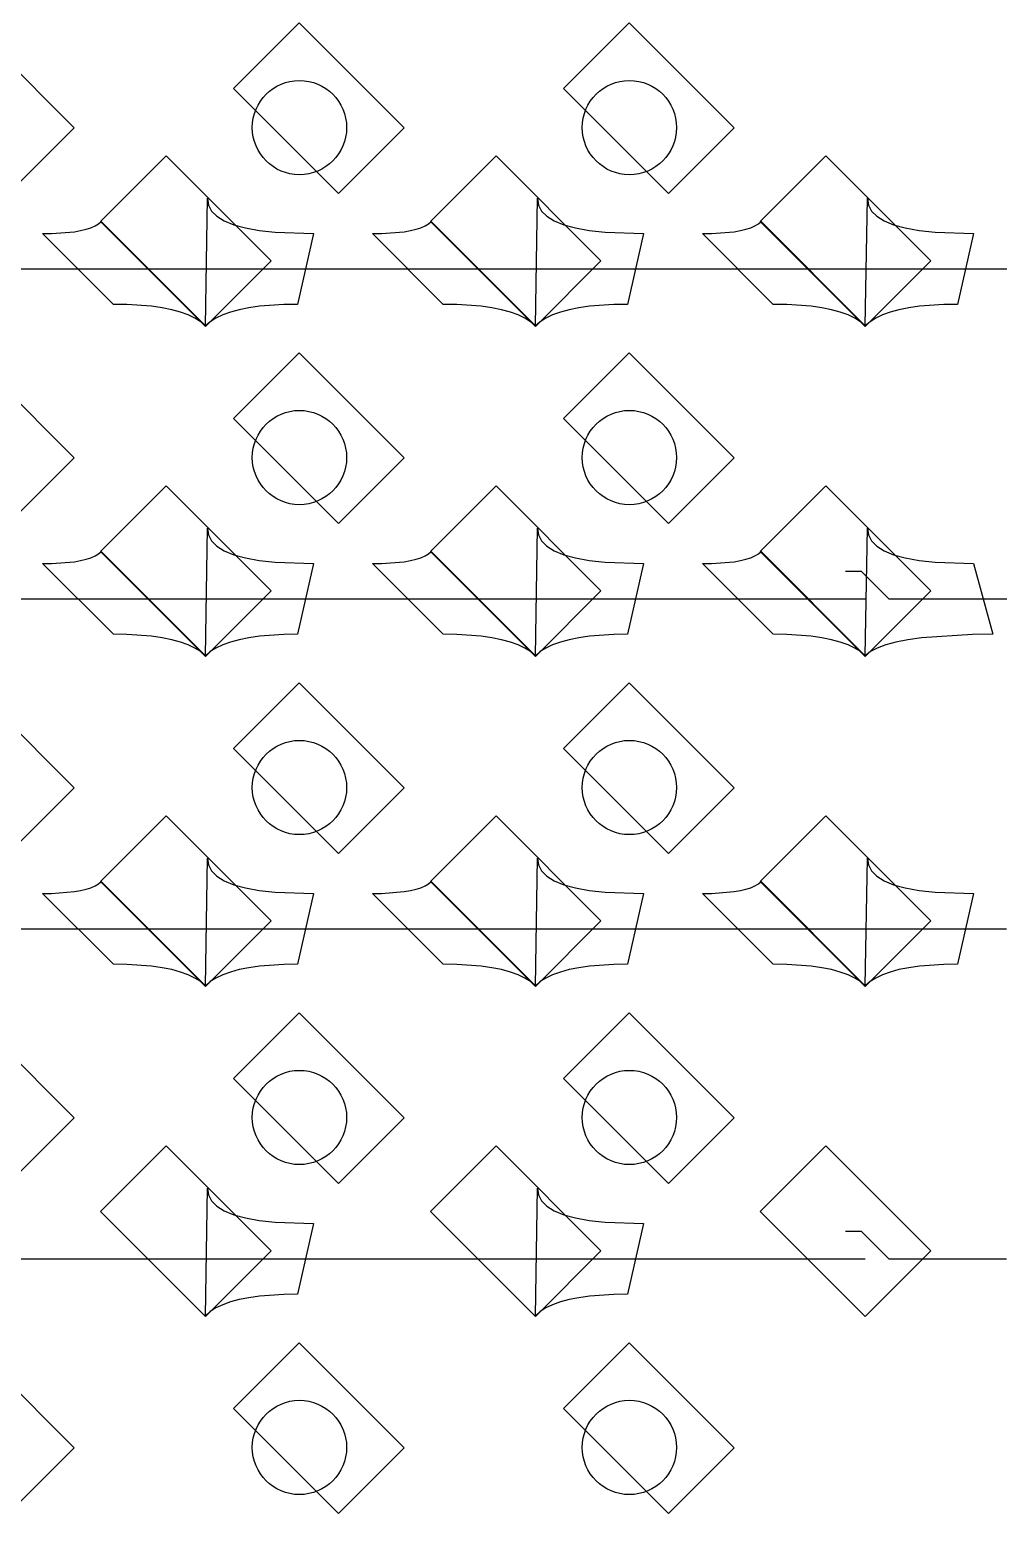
# Model space of a CAD drawing. Header units: inches. Extents: x 0.07 to 4.39, y 0.05 to 2.95.
# Drawn here: x 3.4328 to 3.6383, y 0.446 to 0.7608 of the extents above; entities that cross this region are included whole.
import ezdxf

# ---------------------------------------------------------------- set-up
doc = ezdxf.new("R2010")
doc.units = ezdxf.units.IN
doc.header["$MEASUREMENT"] = 0
doc.layers.add('Top Layer', color=1, linetype='Continuous')

# ---------------------------------------------------------------- blocks, each defined once
blk = doc.blocks.new('0805_P_______________1008')
at = {"layer": 'Top Layer'}
for p, q in [((-0.03937, 0.01575), (-0.01969, 0.01575)), ((-0.03937, -0.01575), (-0.03937, 0.01575)), ((-0.01969, 0.01575), (-0.01969, -0.01575)), ((0.01969, 0.01575), (0.03937, 0.01575)), ((0.01969, -0.01575), (0.01969, 0.01575)), ((0.03937, 0.01575), (0.03937, -0.01575)), ((-0.01969, -0.01575), (-0.03937, -0.01575)), ((0.03937, -0.01575), (0.01969, -0.01575))]:
    blk.add_line(p, q, dxfattribs=at)
blk = doc.blocks.new('0805_P_______________1009')
at = {"layer": 'Top Layer'}
for p, q in [((-0.03937, 0.01575), (-0.01969, 0.01575)), ((-0.03937, -0.01575), (-0.03937, 0.01575)), ((-0.01969, 0.01575), (-0.01969, -0.01575)), ((0.01969, 0.01575), (0.03937, 0.01575)), ((0.01969, -0.01575), (0.01969, 0.01575)), ((0.03937, 0.01575), (0.03937, -0.01575)), ((-0.01969, -0.01575), (-0.03937, -0.01575)), ((0.03937, -0.01575), (0.01969, -0.01575))]:
    blk.add_line(p, q, dxfattribs=at)
blk = doc.blocks.new('0805_P_______________1010')
at = {"layer": 'Top Layer'}
for p, q in [((-0.03937, 0.01575), (-0.01969, 0.01575)), ((-0.03937, -0.01575), (-0.03937, 0.01575)), ((-0.01969, 0.01575), (-0.01969, -0.01575)), ((0.01969, 0.01575), (0.03937, 0.01575)), ((0.01969, -0.01575), (0.01969, 0.01575)), ((0.03937, 0.01575), (0.03937, -0.01575)), ((-0.01969, -0.01575), (-0.03937, -0.01575)), ((0.03937, -0.01575), (0.01969, -0.01575))]:
    blk.add_line(p, q, dxfattribs=at)
blk = doc.blocks.new('0805_P_______________1048')
at = {"layer": 'Top Layer'}
for p, q in [((-0.03937, 0.01575), (-0.01969, 0.01575)), ((-0.03937, -0.01575), (-0.03937, 0.01575)), ((-0.01969, 0.01575), (-0.01969, -0.01575)), ((0.01969, 0.01575), (0.03937, 0.01575)), ((0.01969, -0.01575), (0.01969, 0.01575)), ((0.03937, 0.01575), (0.03937, -0.01575)), ((-0.01969, -0.01575), (-0.03937, -0.01575)), ((0.03937, -0.01575), (0.01969, -0.01575))]:
    blk.add_line(p, q, dxfattribs=at)
blk = doc.blocks.new('0805_P_______________1049')
at = {"layer": 'Top Layer'}
for p, q in [((-0.03937, 0.01575), (-0.01969, 0.01575)), ((-0.03937, -0.01575), (-0.03937, 0.01575)), ((-0.01969, 0.01575), (-0.01969, -0.01575)), ((0.01969, 0.01575), (0.03937, 0.01575)), ((0.01969, -0.01575), (0.01969, 0.01575)), ((0.03937, 0.01575), (0.03937, -0.01575)), ((-0.01969, -0.01575), (-0.03937, -0.01575)), ((0.03937, -0.01575), (0.01969, -0.01575))]:
    blk.add_line(p, q, dxfattribs=at)
blk = doc.blocks.new('0805_P_______________1050')
at = {"layer": 'Top Layer'}
for p, q in [((-0.03937, 0.01575), (-0.01969, 0.01575)), ((-0.03937, -0.01575), (-0.03937, 0.01575)), ((-0.01969, 0.01575), (-0.01969, -0.01575)), ((0.01969, 0.01575), (0.03937, 0.01575)), ((0.01969, -0.01575), (0.01969, 0.01575)), ((0.03937, 0.01575), (0.03937, -0.01575)), ((-0.01969, -0.01575), (-0.03937, -0.01575)), ((0.03937, -0.01575), (0.01969, -0.01575))]:
    blk.add_line(p, q, dxfattribs=at)
blk = doc.blocks.new('0805_P_______________1088')
at = {"layer": 'Top Layer'}
for p, q in [((-0.03937, 0.01575), (-0.01969, 0.01575)), ((-0.03937, -0.01575), (-0.03937, 0.01575)), ((-0.01969, 0.01575), (-0.01969, -0.01575)), ((0.01969, 0.01575), (0.03937, 0.01575)), ((0.01969, -0.01575), (0.01969, 0.01575)), ((0.03937, 0.01575), (0.03937, -0.01575)), ((-0.01969, -0.01575), (-0.03937, -0.01575)), ((0.03937, -0.01575), (0.01969, -0.01575))]:
    blk.add_line(p, q, dxfattribs=at)
blk = doc.blocks.new('0805_P_______________1089')
at = {"layer": 'Top Layer'}
for p, q in [((-0.03937, 0.01575), (-0.01969, 0.01575)), ((-0.03937, -0.01575), (-0.03937, 0.01575)), ((-0.01969, 0.01575), (-0.01969, -0.01575)), ((0.01969, 0.01575), (0.03937, 0.01575)), ((0.01969, -0.01575), (0.01969, 0.01575)), ((0.03937, 0.01575), (0.03937, -0.01575)), ((-0.01969, -0.01575), (-0.03937, -0.01575)), ((0.03937, -0.01575), (0.01969, -0.01575))]:
    blk.add_line(p, q, dxfattribs=at)
blk = doc.blocks.new('0805_P_______________1090')
at = {"layer": 'Top Layer'}
for p, q in [((-0.03937, 0.01575), (-0.01969, 0.01575)), ((-0.03937, -0.01575), (-0.03937, 0.01575)), ((-0.01969, 0.01575), (-0.01969, -0.01575)), ((0.01969, 0.01575), (0.03937, 0.01575)), ((0.01969, -0.01575), (0.01969, 0.01575)), ((0.03937, 0.01575), (0.03937, -0.01575)), ((-0.01969, -0.01575), (-0.03937, -0.01575)), ((0.03937, -0.01575), (0.01969, -0.01575))]:
    blk.add_line(p, q, dxfattribs=at)
blk = doc.blocks.new('0805_P_______________1128')
at = {"layer": 'Top Layer'}
for p, q in [((-0.03937, 0.01575), (-0.01969, 0.01575)), ((-0.03937, -0.01575), (-0.03937, 0.01575)), ((-0.01969, 0.01575), (-0.01969, -0.01575)), ((0.01969, 0.01575), (0.03937, 0.01575)), ((0.01969, -0.01575), (0.01969, 0.01575)), ((0.03937, 0.01575), (0.03937, -0.01575)), ((-0.01969, -0.01575), (-0.03937, -0.01575)), ((0.03937, -0.01575), (0.01969, -0.01575))]:
    blk.add_line(p, q, dxfattribs=at)
blk = doc.blocks.new('0805_P_______________1129')
at = {"layer": 'Top Layer'}
for p, q in [((-0.03937, 0.01575), (-0.01969, 0.01575)), ((-0.03937, -0.01575), (-0.03937, 0.01575)), ((-0.01969, 0.01575), (-0.01969, -0.01575)), ((0.01969, 0.01575), (0.03937, 0.01575)), ((0.01969, -0.01575), (0.01969, 0.01575)), ((0.03937, 0.01575), (0.03937, -0.01575)), ((-0.01969, -0.01575), (-0.03937, -0.01575)), ((0.03937, -0.01575), (0.01969, -0.01575))]:
    blk.add_line(p, q, dxfattribs=at)
blk = doc.blocks.new('0805_P_______________1130')
at = {"layer": 'Top Layer'}
for p, q in [((-0.03937, 0.01575), (-0.01969, 0.01575)), ((-0.03937, -0.01575), (-0.03937, 0.01575)), ((-0.01969, 0.01575), (-0.01969, -0.01575)), ((0.01969, 0.01575), (0.03937, 0.01575)), ((0.01969, -0.01575), (0.01969, 0.01575)), ((0.03937, 0.01575), (0.03937, -0.01575)), ((-0.01969, -0.01575), (-0.03937, -0.01575)), ((0.03937, -0.01575), (0.01969, -0.01575))]:
    blk.add_line(p, q, dxfattribs=at)
blk = doc.blocks.new('0805_P_______________1168')
at = {"layer": 'Top Layer'}
for p, q in [((-0.03937, 0.01575), (-0.01969, 0.01575)), ((-0.03937, -0.01575), (-0.03937, 0.01575)), ((-0.01969, 0.01575), (-0.01969, -0.01575)), ((0.01969, 0.01575), (0.03937, 0.01575)), ((0.01969, -0.01575), (0.01969, 0.01575)), ((0.03937, 0.01575), (0.03937, -0.01575)), ((-0.01969, -0.01575), (-0.03937, -0.01575)), ((0.03937, -0.01575), (0.01969, -0.01575))]:
    blk.add_line(p, q, dxfattribs=at)
blk = doc.blocks.new('0805_P_______________1169')
at = {"layer": 'Top Layer'}
for p, q in [((-0.03937, 0.01575), (-0.01969, 0.01575)), ((-0.03937, -0.01575), (-0.03937, 0.01575)), ((-0.01969, 0.01575), (-0.01969, -0.01575)), ((0.01969, 0.01575), (0.03937, 0.01575)), ((0.01969, -0.01575), (0.01969, 0.01575)), ((0.03937, 0.01575), (0.03937, -0.01575)), ((-0.01969, -0.01575), (-0.03937, -0.01575)), ((0.03937, -0.01575), (0.01969, -0.01575))]:
    blk.add_line(p, q, dxfattribs=at)
blk = doc.blocks.new('0805_P_______________1170')
at = {"layer": 'Top Layer'}
for p, q in [((-0.03937, 0.01575), (-0.01969, 0.01575)), ((-0.03937, -0.01575), (-0.03937, 0.01575)), ((-0.01969, 0.01575), (-0.01969, -0.01575)), ((0.01969, 0.01575), (0.03937, 0.01575)), ((0.01969, -0.01575), (0.01969, 0.01575)), ((0.03937, 0.01575), (0.03937, -0.01575)), ((-0.01969, -0.01575), (-0.03937, -0.01575)), ((0.03937, -0.01575), (0.01969, -0.01575))]:
    blk.add_line(p, q, dxfattribs=at)

msp = doc.modelspace()

# ---------------------------------------------------------------- linework, layer by layer
at = {"layer": 'Top Layer'}
for p, q in [((3.47005, 0.69795), (3.47051, 0.725)), ((3.47051, 0.725), (3.47071, 0.72357)), ((3.54005, 0.69795), (3.54051, 0.725)), ((3.54051, 0.725), (3.54071, 0.72357)), ((3.61005, 0.69795), (3.61051, 0.725)), ((3.61051, 0.725), (3.61071, 0.72357)), ((3.47071, 0.72357), (3.47137, 0.7223)), ((3.47137, 0.7223), (3.47248, 0.72118)), ((3.47248, 0.72118), (3.47405, 0.7202)), ((3.54071, 0.72357), (3.54137, 0.7223)), ((3.54137, 0.7223), (3.54248, 0.72118)), ((3.54248, 0.72118), (3.54405, 0.7202)), ((3.61071, 0.72357), (3.61137, 0.7223)), ((3.61137, 0.7223), (3.61248, 0.72118)), ((3.61248, 0.72118), (3.61405, 0.7202)), ((3.43741, 0.71753), (3.44225, 0.71791)), ((3.44225, 0.71791), (3.44356, 0.71814)), ((3.44356, 0.71814), (3.44474, 0.71842)), ((3.44474, 0.71842), (3.44576, 0.71875)), ((3.44576, 0.71875), (3.44664, 0.71914)), ((3.44664, 0.71914), (3.44737, 0.71957)), ((3.44737, 0.71957), (3.44795, 0.72006)), ((3.44795, 0.72006), (3.47005, 0.69795)), ((3.47405, 0.7202), (3.47607, 0.71937)), ((3.47607, 0.71937), (3.47855, 0.7187)), ((3.47855, 0.7187), (3.48148, 0.71818)), ((3.48148, 0.71818), (3.48487, 0.7178)), ((3.48487, 0.7178), (3.49301, 0.7175)), ((3.50741, 0.71753), (3.51225, 0.71791)), ((3.51225, 0.71791), (3.51356, 0.71814)), ((3.51356, 0.71814), (3.51474, 0.71842)), ((3.51474, 0.71842), (3.51576, 0.71875)), ((3.51576, 0.71875), (3.51664, 0.71914)), ((3.51664, 0.71914), (3.51737, 0.71957)), ((3.51737, 0.71957), (3.51795, 0.72006)), ((3.51795, 0.72006), (3.54005, 0.69795)), ((3.54405, 0.7202), (3.54607, 0.71937)), ((3.54607, 0.71937), (3.54855, 0.7187)), ((3.54855, 0.7187), (3.55148, 0.71818)), ((3.55148, 0.71818), (3.55487, 0.7178)), ((3.55487, 0.7178), (3.56301, 0.7175)), ((3.57741, 0.71753), (3.58225, 0.71791)), ((3.58225, 0.71791), (3.58356, 0.71814)), ((3.58356, 0.71814), (3.58474, 0.71842)), ((3.58474, 0.71842), (3.58576, 0.71875)), ((3.58576, 0.71875), (3.58664, 0.71914)), ((3.58664, 0.71914), (3.58737, 0.71957)), ((3.58737, 0.71957), (3.58795, 0.72006)), ((3.58795, 0.72006), (3.61005, 0.69795)), ((3.61405, 0.7202), (3.61607, 0.71937)), ((3.61607, 0.71937), (3.61855, 0.7187)), ((3.61855, 0.7187), (3.62148, 0.71818)), ((3.62148, 0.71818), (3.62487, 0.7178)), ((3.62487, 0.7178), (3.63301, 0.7175)), ((3.43551, 0.7175), (3.43741, 0.71753)), ((3.45051, 0.7025), (3.43551, 0.7175)), ((3.49301, 0.7175), (3.4896, 0.7025)), ((3.50551, 0.7175), (3.50741, 0.71753)), ((3.52051, 0.7025), (3.50551, 0.7175)), ((3.56301, 0.7175), (3.5596, 0.7025)), ((3.57551, 0.7175), (3.57741, 0.71753)), ((3.59051, 0.7025), (3.57551, 0.7175)), ((3.63301, 0.7175), (3.6296, 0.7025)), ((3.39588, 0.71), (3.47005, 0.71)), ((3.47005, 0.71), (3.60588, 0.71)), ((3.60588, 0.71), (3.65, 0.71)), ((3.4534, 0.70245), (3.45051, 0.7025)), ((3.45857, 0.70209), (3.4534, 0.70245)), ((3.46084, 0.70177), (3.45857, 0.70209)), ((3.48154, 0.70209), (3.47927, 0.70177)), ((3.48671, 0.70245), (3.48154, 0.70209)), ((3.4896, 0.7025), (3.48671, 0.70245)), ((3.5234, 0.70245), (3.52051, 0.7025)), ((3.52857, 0.70209), (3.5234, 0.70245)), ((3.53084, 0.70177), (3.52857, 0.70209)), ((3.55154, 0.70209), (3.54927, 0.70177)), ((3.55671, 0.70245), (3.55154, 0.70209)), ((3.5596, 0.7025), (3.55671, 0.70245)), ((3.5934, 0.70245), (3.59051, 0.7025)), ((3.59857, 0.70209), (3.5934, 0.70245)), ((3.60084, 0.70177), (3.59857, 0.70209)), ((3.62154, 0.70209), (3.61927, 0.70177)), ((3.62671, 0.70245), (3.62154, 0.70209)), ((3.6296, 0.7025), (3.62671, 0.70245)), ((3.4629, 0.70136), (3.46084, 0.70177)), ((3.46475, 0.70086), (3.4629, 0.70136)), ((3.46639, 0.70027), (3.46475, 0.70086)), ((3.46782, 0.69959), (3.46639, 0.70027)), ((3.46904, 0.69882), (3.46782, 0.69959)), ((3.47005, 0.69795), (3.46904, 0.69882)), ((3.47107, 0.69882), (3.47005, 0.69795)), ((3.47229, 0.69959), (3.47107, 0.69882)), ((3.47372, 0.70027), (3.47229, 0.69959)), ((3.47536, 0.70086), (3.47372, 0.70027)), ((3.47721, 0.70136), (3.47536, 0.70086)), ((3.47927, 0.70177), (3.47721, 0.70136)), ((3.5329, 0.70136), (3.53084, 0.70177)), ((3.53475, 0.70086), (3.5329, 0.70136)), ((3.53639, 0.70027), (3.53475, 0.70086)), ((3.53782, 0.69959), (3.53639, 0.70027)), ((3.53904, 0.69882), (3.53782, 0.69959)), ((3.54005, 0.69795), (3.53904, 0.69882)), ((3.54107, 0.69882), (3.54005, 0.69795)), ((3.54229, 0.69959), (3.54107, 0.69882)), ((3.54372, 0.70027), (3.54229, 0.69959)), ((3.54536, 0.70086), (3.54372, 0.70027)), ((3.54721, 0.70136), (3.54536, 0.70086)), ((3.54927, 0.70177), (3.54721, 0.70136)), ((3.6029, 0.70136), (3.60084, 0.70177)), ((3.60475, 0.70086), (3.6029, 0.70136)), ((3.60639, 0.70027), (3.60475, 0.70086)), ((3.60782, 0.69959), (3.60639, 0.70027)), ((3.60904, 0.69882), (3.60782, 0.69959)), ((3.61005, 0.69795), (3.60904, 0.69882)), ((3.61107, 0.69882), (3.61005, 0.69795)), ((3.61229, 0.69959), (3.61107, 0.69882)), ((3.61372, 0.70027), (3.61229, 0.69959)), ((3.61536, 0.70086), (3.61372, 0.70027)), ((3.61721, 0.70136), (3.61536, 0.70086)), ((3.61927, 0.70177), (3.61721, 0.70136)), ((3.47005, 0.62795), (3.47051, 0.655)), ((3.47051, 0.655), (3.47071, 0.65358)), ((3.54005, 0.62795), (3.54051, 0.655)), ((3.54051, 0.655), (3.54071, 0.65358)), ((3.61005, 0.62795), (3.61051, 0.655)), ((3.61051, 0.655), (3.61071, 0.65358)), ((3.47071, 0.65358), (3.47137, 0.6523)), ((3.47137, 0.6523), (3.47248, 0.65117)), ((3.54071, 0.65358), (3.54137, 0.6523)), ((3.54137, 0.6523), (3.54248, 0.65117)), ((3.61071, 0.65358), (3.61137, 0.6523)), ((3.61137, 0.6523), (3.61248, 0.65117)), ((3.44356, 0.64814), (3.44474, 0.64842)), ((3.44474, 0.64842), (3.44576, 0.64875)), ((3.44576, 0.64875), (3.44664, 0.64914)), ((3.44664, 0.64914), (3.44737, 0.64957)), ((3.44737, 0.64957), (3.44795, 0.65006)), ((3.44795, 0.65006), (3.47005, 0.62795)), ((3.47248, 0.65117), (3.47405, 0.6502)), ((3.47405, 0.6502), (3.47607, 0.64938)), ((3.47607, 0.64938), (3.47855, 0.6487)), ((3.47855, 0.6487), (3.48148, 0.64817)), ((3.51356, 0.64814), (3.51474, 0.64842)), ((3.51474, 0.64842), (3.51576, 0.64875)), ((3.51576, 0.64875), (3.51664, 0.64914)), ((3.51664, 0.64914), (3.51737, 0.64957)), ((3.51737, 0.64957), (3.51795, 0.65006)), ((3.51795, 0.65006), (3.54005, 0.62795)), ((3.54248, 0.65117), (3.54405, 0.6502)), ((3.54405, 0.6502), (3.54607, 0.64938)), ((3.54607, 0.64938), (3.54855, 0.6487)), ((3.54855, 0.6487), (3.55148, 0.64817)), ((3.58356, 0.64814), (3.58474, 0.64842)), ((3.58474, 0.64842), (3.58576, 0.64875)), ((3.58576, 0.64875), (3.58664, 0.64914)), ((3.58664, 0.64914), (3.58737, 0.64957)), ((3.58737, 0.64957), (3.58795, 0.65006)), ((3.58795, 0.65006), (3.61005, 0.62795)), ((3.61248, 0.65117), (3.61405, 0.6502)), ((3.61405, 0.6502), (3.61607, 0.64938)), ((3.61607, 0.64938), (3.61855, 0.6487)), ((3.61855, 0.6487), (3.62148, 0.64817)), ((3.43551, 0.6475), (3.43741, 0.64753)), ((3.45051, 0.6325), (3.43551, 0.6475)), ((3.43741, 0.64753), (3.44225, 0.64791)), ((3.44225, 0.64791), (3.44356, 0.64814)), ((3.48148, 0.64817), (3.48487, 0.6478)), ((3.48487, 0.6478), (3.49301, 0.6475)), ((3.49301, 0.6475), (3.4896, 0.6325)), ((3.50551, 0.6475), (3.50741, 0.64753)), ((3.52051, 0.6325), (3.50551, 0.6475)), ((3.50741, 0.64753), (3.51225, 0.64791)), ((3.51225, 0.64791), (3.51356, 0.64814)), ((3.55148, 0.64817), (3.55487, 0.6478)), ((3.55487, 0.6478), (3.56301, 0.6475)), ((3.56301, 0.6475), (3.5596, 0.6325)), ((3.57551, 0.6475), (3.57741, 0.64753)), ((3.59051, 0.6325), (3.57551, 0.6475)), ((3.57741, 0.64753), (3.58225, 0.64791)), ((3.58225, 0.64791), (3.58356, 0.64814)), ((3.60588, 0.64588), (3.60919, 0.64588)), ((3.60919, 0.64588), (3.61507, 0.64)), ((3.62148, 0.64817), (3.62487, 0.6478)), ((3.62487, 0.6478), (3.63301, 0.6475)), ((3.63301, 0.6475), (3.6371, 0.6325)), ((3.25588, 0.64), (3.46588, 0.64)), ((3.46588, 0.64), (3.60588, 0.64)), ((3.60588, 0.64), (3.61005, 0.64)), ((3.61507, 0.64), (3.65, 0.64)), ((3.4534, 0.63245), (3.45051, 0.6325)), ((3.45857, 0.63209), (3.4534, 0.63245)), ((3.46084, 0.63177), (3.45857, 0.63209)), ((3.4629, 0.63136), (3.46084, 0.63177)), ((3.46475, 0.63086), (3.4629, 0.63136)), ((3.46639, 0.63027), (3.46475, 0.63086)), ((3.46782, 0.62959), (3.46639, 0.63027)), ((3.46904, 0.62882), (3.46782, 0.62959)), ((3.47229, 0.62959), (3.47107, 0.62882)), ((3.47372, 0.63027), (3.47229, 0.62959)), ((3.47536, 0.63086), (3.47372, 0.63027)), ((3.47721, 0.63136), (3.47536, 0.63086)), ((3.47927, 0.63177), (3.47721, 0.63136)), ((3.48154, 0.63209), (3.47927, 0.63177)), ((3.48671, 0.63245), (3.48154, 0.63209)), ((3.4896, 0.6325), (3.48671, 0.63245)), ((3.5234, 0.63245), (3.52051, 0.6325)), ((3.52857, 0.63209), (3.5234, 0.63245)), ((3.53084, 0.63177), (3.52857, 0.63209)), ((3.5329, 0.63136), (3.53084, 0.63177)), ((3.53475, 0.63086), (3.5329, 0.63136)), ((3.53639, 0.63027), (3.53475, 0.63086)), ((3.53782, 0.62959), (3.53639, 0.63027)), ((3.53904, 0.62882), (3.53782, 0.62959)), ((3.54229, 0.62959), (3.54107, 0.62882)), ((3.54372, 0.63027), (3.54229, 0.62959)), ((3.54536, 0.63086), (3.54372, 0.63027)), ((3.54721, 0.63136), (3.54536, 0.63086)), ((3.54927, 0.63177), (3.54721, 0.63136)), ((3.55154, 0.63209), (3.54927, 0.63177)), ((3.55671, 0.63245), (3.55154, 0.63209)), ((3.5596, 0.6325), (3.55671, 0.63245)), ((3.5934, 0.63245), (3.59051, 0.6325)), ((3.59857, 0.63209), (3.5934, 0.63245)), ((3.60084, 0.63177), (3.59857, 0.63209)), ((3.6029, 0.63136), (3.60084, 0.63177)), ((3.60475, 0.63086), (3.6029, 0.63136)), ((3.60639, 0.63027), (3.60475, 0.63086)), ((3.60782, 0.62959), (3.60639, 0.63027)), ((3.60904, 0.62882), (3.60782, 0.62959)), ((3.61259, 0.62959), (3.61114, 0.62882)), ((3.6144, 0.63027), (3.61259, 0.62959)), ((3.61656, 0.63086), (3.6144, 0.63027)), ((3.61909, 0.63136), (3.61656, 0.63086)), ((3.62197, 0.63177), (3.61909, 0.63136)), ((3.63278, 0.63245), (3.62197, 0.63177)), ((3.6371, 0.6325), (3.63278, 0.63245)), ((3.47005, 0.62795), (3.46904, 0.62882)), ((3.47107, 0.62882), (3.47005, 0.62795)), ((3.54005, 0.62795), (3.53904, 0.62882)), ((3.54107, 0.62882), (3.54005, 0.62795)), ((3.61005, 0.62795), (3.60904, 0.62882)), ((3.61114, 0.62882), (3.61005, 0.62795)), ((3.47005, 0.55795), (3.47051, 0.585)), ((3.47051, 0.585), (3.47071, 0.58357)), ((3.47071, 0.58357), (3.47137, 0.5823)), ((3.47137, 0.5823), (3.47248, 0.58117)), ((3.54005, 0.55795), (3.54051, 0.585)), ((3.54051, 0.585), (3.54071, 0.58357)), ((3.54071, 0.58357), (3.54137, 0.5823)), ((3.54137, 0.5823), (3.54248, 0.58117)), ((3.61005, 0.55795), (3.61051, 0.585)), ((3.61051, 0.585), (3.61071, 0.58357)), ((3.61071, 0.58357), (3.61137, 0.5823)), ((3.61137, 0.5823), (3.61248, 0.58117)), ((3.44576, 0.57875), (3.44664, 0.57914)), ((3.44664, 0.57914), (3.44737, 0.57957)), ((3.44737, 0.57957), (3.44795, 0.58005)), ((3.44795, 0.58005), (3.47005, 0.55795)), ((3.47248, 0.58117), (3.47405, 0.5802)), ((3.47405, 0.5802), (3.47607, 0.57937)), ((3.47607, 0.57937), (3.47855, 0.5787)), ((3.51576, 0.57875), (3.51664, 0.57914)), ((3.51664, 0.57914), (3.51737, 0.57957)), ((3.51737, 0.57957), (3.51795, 0.58005)), ((3.51795, 0.58005), (3.54005, 0.55795)), ((3.54248, 0.58117), (3.54405, 0.5802)), ((3.54405, 0.5802), (3.54607, 0.57937)), ((3.54607, 0.57937), (3.54855, 0.5787)), ((3.58576, 0.57875), (3.58664, 0.57914)), ((3.58664, 0.57914), (3.58737, 0.57957)), ((3.58737, 0.57957), (3.58795, 0.58005)), ((3.58795, 0.58005), (3.61005, 0.55795)), ((3.61248, 0.58117), (3.61405, 0.5802)), ((3.61405, 0.5802), (3.61607, 0.57937)), ((3.61607, 0.57937), (3.61855, 0.5787)), ((3.43551, 0.5775), (3.43741, 0.57753)), ((3.45051, 0.5625), (3.43551, 0.5775)), ((3.43741, 0.57753), (3.44225, 0.57791)), ((3.44225, 0.57791), (3.44356, 0.57814)), ((3.44356, 0.57814), (3.44474, 0.57842)), ((3.44474, 0.57842), (3.44576, 0.57875)), ((3.47855, 0.5787), (3.48148, 0.57817)), ((3.48148, 0.57817), (3.48487, 0.5778)), ((3.48487, 0.5778), (3.49301, 0.5775)), ((3.49301, 0.5775), (3.4896, 0.5625)), ((3.50551, 0.5775), (3.50741, 0.57753)), ((3.52051, 0.5625), (3.50551, 0.5775)), ((3.50741, 0.57753), (3.51225, 0.57791)), ((3.51225, 0.57791), (3.51356, 0.57814)), ((3.51356, 0.57814), (3.51474, 0.57842)), ((3.51474, 0.57842), (3.51576, 0.57875)), ((3.54855, 0.5787), (3.55148, 0.57817)), ((3.55148, 0.57817), (3.55487, 0.5778)), ((3.55487, 0.5778), (3.56301, 0.5775)), ((3.56301, 0.5775), (3.5596, 0.5625)), ((3.57551, 0.5775), (3.57741, 0.57753)), ((3.59051, 0.5625), (3.57551, 0.5775)), ((3.57741, 0.57753), (3.58225, 0.57791)), ((3.58225, 0.57791), (3.58356, 0.57814)), ((3.58356, 0.57814), (3.58474, 0.57842)), ((3.58474, 0.57842), (3.58576, 0.57875)), ((3.61855, 0.5787), (3.62148, 0.57817)), ((3.62148, 0.57817), (3.62487, 0.5778)), ((3.62487, 0.5778), (3.63301, 0.5775)), ((3.63301, 0.5775), (3.6296, 0.5625)), ((3.32588, 0.57), (3.64, 0.57)), ((3.4534, 0.56245), (3.45051, 0.5625)), ((3.45857, 0.56209), (3.4534, 0.56245)), ((3.46084, 0.56177), (3.45857, 0.56209)), ((3.4629, 0.56136), (3.46084, 0.56177)), ((3.46475, 0.56086), (3.4629, 0.56136)), ((3.46639, 0.56027), (3.46475, 0.56086)), ((3.46782, 0.55959), (3.46639, 0.56027)), ((3.47372, 0.56027), (3.47229, 0.55959)), ((3.47536, 0.56086), (3.47372, 0.56027)), ((3.47721, 0.56136), (3.47536, 0.56086)), ((3.47927, 0.56177), (3.47721, 0.56136)), ((3.48154, 0.56209), (3.47927, 0.56177)), ((3.48671, 0.56245), (3.48154, 0.56209)), ((3.4896, 0.5625), (3.48671, 0.56245)), ((3.5234, 0.56245), (3.52051, 0.5625)), ((3.52857, 0.56209), (3.5234, 0.56245)), ((3.53084, 0.56177), (3.52857, 0.56209)), ((3.5329, 0.56136), (3.53084, 0.56177)), ((3.53475, 0.56086), (3.5329, 0.56136)), ((3.53639, 0.56027), (3.53475, 0.56086)), ((3.53782, 0.55959), (3.53639, 0.56027)), ((3.54372, 0.56027), (3.54229, 0.55959)), ((3.54536, 0.56086), (3.54372, 0.56027)), ((3.54721, 0.56136), (3.54536, 0.56086)), ((3.54927, 0.56177), (3.54721, 0.56136)), ((3.55154, 0.56209), (3.54927, 0.56177)), ((3.55671, 0.56245), (3.55154, 0.56209)), ((3.5596, 0.5625), (3.55671, 0.56245)), ((3.5934, 0.56245), (3.59051, 0.5625)), ((3.59857, 0.56209), (3.5934, 0.56245)), ((3.60084, 0.56177), (3.59857, 0.56209)), ((3.6029, 0.56136), (3.60084, 0.56177)), ((3.60475, 0.56086), (3.6029, 0.56136)), ((3.60639, 0.56027), (3.60475, 0.56086)), ((3.60782, 0.55959), (3.60639, 0.56027)), ((3.61372, 0.56027), (3.61229, 0.55959)), ((3.61536, 0.56086), (3.61372, 0.56027)), ((3.61721, 0.56136), (3.61536, 0.56086)), ((3.61927, 0.56177), (3.61721, 0.56136)), ((3.62154, 0.56209), (3.61927, 0.56177)), ((3.62671, 0.56245), (3.62154, 0.56209)), ((3.6296, 0.5625), (3.62671, 0.56245)), ((3.46904, 0.55882), (3.46782, 0.55959)), ((3.47005, 0.55795), (3.46904, 0.55882)), ((3.47107, 0.55882), (3.47005, 0.55795)), ((3.47229, 0.55959), (3.47107, 0.55882)), ((3.53904, 0.55882), (3.53782, 0.55959)), ((3.54005, 0.55795), (3.53904, 0.55882)), ((3.54107, 0.55882), (3.54005, 0.55795)), ((3.54229, 0.55959), (3.54107, 0.55882)), ((3.60904, 0.55882), (3.60782, 0.55959)), ((3.61005, 0.55795), (3.60904, 0.55882)), ((3.61107, 0.55882), (3.61005, 0.55795)), ((3.61229, 0.55959), (3.61107, 0.55882)), ((3.47005, 0.48795), (3.47051, 0.515)), ((3.47051, 0.515), (3.47071, 0.51358)), ((3.47071, 0.51358), (3.47137, 0.5123)), ((3.54005, 0.48795), (3.54051, 0.515)), ((3.54051, 0.515), (3.54071, 0.51358)), ((3.54071, 0.51358), (3.54137, 0.5123)), ((3.47137, 0.5123), (3.47248, 0.51118)), ((3.47248, 0.51118), (3.47405, 0.5102)), ((3.47405, 0.5102), (3.47607, 0.50938)), ((3.54137, 0.5123), (3.54248, 0.51118)), ((3.54248, 0.51118), (3.54405, 0.5102)), ((3.54405, 0.5102), (3.54607, 0.50938)), ((3.47607, 0.50938), (3.47855, 0.5087)), ((3.47855, 0.5087), (3.48148, 0.50818)), ((3.48148, 0.50818), (3.48487, 0.5078)), ((3.48487, 0.5078), (3.49301, 0.5075)), ((3.49301, 0.5075), (3.4896, 0.4925)), ((3.54607, 0.50938), (3.54855, 0.5087)), ((3.54855, 0.5087), (3.55148, 0.50818)), ((3.55148, 0.50818), (3.55487, 0.5078)), ((3.55487, 0.5078), (3.56301, 0.5075)), ((3.56301, 0.5075), (3.5596, 0.4925)), ((3.60588, 0.50588), (3.60919, 0.50588)), ((3.60919, 0.50588), (3.61507, 0.5)), ((3.39588, 0.5), (3.47005, 0.5)), ((3.47005, 0.5), (3.54006, 0.5)), ((3.54006, 0.5), (3.61005, 0.5)), ((3.61507, 0.5), (3.64, 0.5)), ((3.47721, 0.49136), (3.47536, 0.49086)), ((3.47927, 0.49177), (3.47721, 0.49136)), ((3.48154, 0.49209), (3.47927, 0.49177)), ((3.48671, 0.49245), (3.48154, 0.49209)), ((3.4896, 0.4925), (3.48671, 0.49245)), ((3.54721, 0.49136), (3.54536, 0.49086)), ((3.54927, 0.49177), (3.54721, 0.49136)), ((3.55154, 0.49209), (3.54927, 0.49177)), ((3.55671, 0.49245), (3.55154, 0.49209)), ((3.5596, 0.4925), (3.55671, 0.49245)), ((3.47107, 0.48882), (3.47005, 0.48795)), ((3.47229, 0.48959), (3.47107, 0.48882)), ((3.47372, 0.49027), (3.47229, 0.48959)), ((3.47536, 0.49086), (3.47372, 0.49027)), ((3.54107, 0.48882), (3.54005, 0.48795)), ((3.54229, 0.48959), (3.54107, 0.48882)), ((3.54372, 0.49027), (3.54229, 0.48959)), ((3.54536, 0.49086), (3.54372, 0.49027))]:
    msp.add_line(p, q, dxfattribs=at)
for centre in [(3.49, 0.74), (3.56, 0.74), (3.49, 0.67), (3.56, 0.67), (3.49, 0.6), (3.56, 0.6), (3.49, 0.53), (3.56, 0.53), (3.49, 0.46), (3.56, 0.46)]:
    msp.add_circle(centre, 0.01, dxfattribs=at)

# ---------------------------------------------------------------- block references
at = {"rotation": 45}
for name, p in [('0805_P_______________1010', (3.445, 0.765)), ('0805_P_______________1009', (3.515, 0.765)), ('0805_P_______________1008', (3.585, 0.765)), ('0805_P_______________1050', (3.445, 0.695)), ('0805_P_______________1049', (3.515, 0.695)), ('0805_P_______________1048', (3.585, 0.695)), ('0805_P_______________1090', (3.445, 0.625)), ('0805_P_______________1089', (3.515, 0.625)), ('0805_P_______________1088', (3.585, 0.625)), ('0805_P_______________1130', (3.445, 0.555)), ('0805_P_______________1129', (3.515, 0.555)), ('0805_P_______________1128', (3.585, 0.555)), ('0805_P_______________1170', (3.445, 0.485)), ('0805_P_______________1169', (3.515, 0.485)), ('0805_P_______________1168', (3.585, 0.485))]:
    msp.add_blockref(name, p, dxfattribs=at)

doc.saveas('drawing.dxf')
